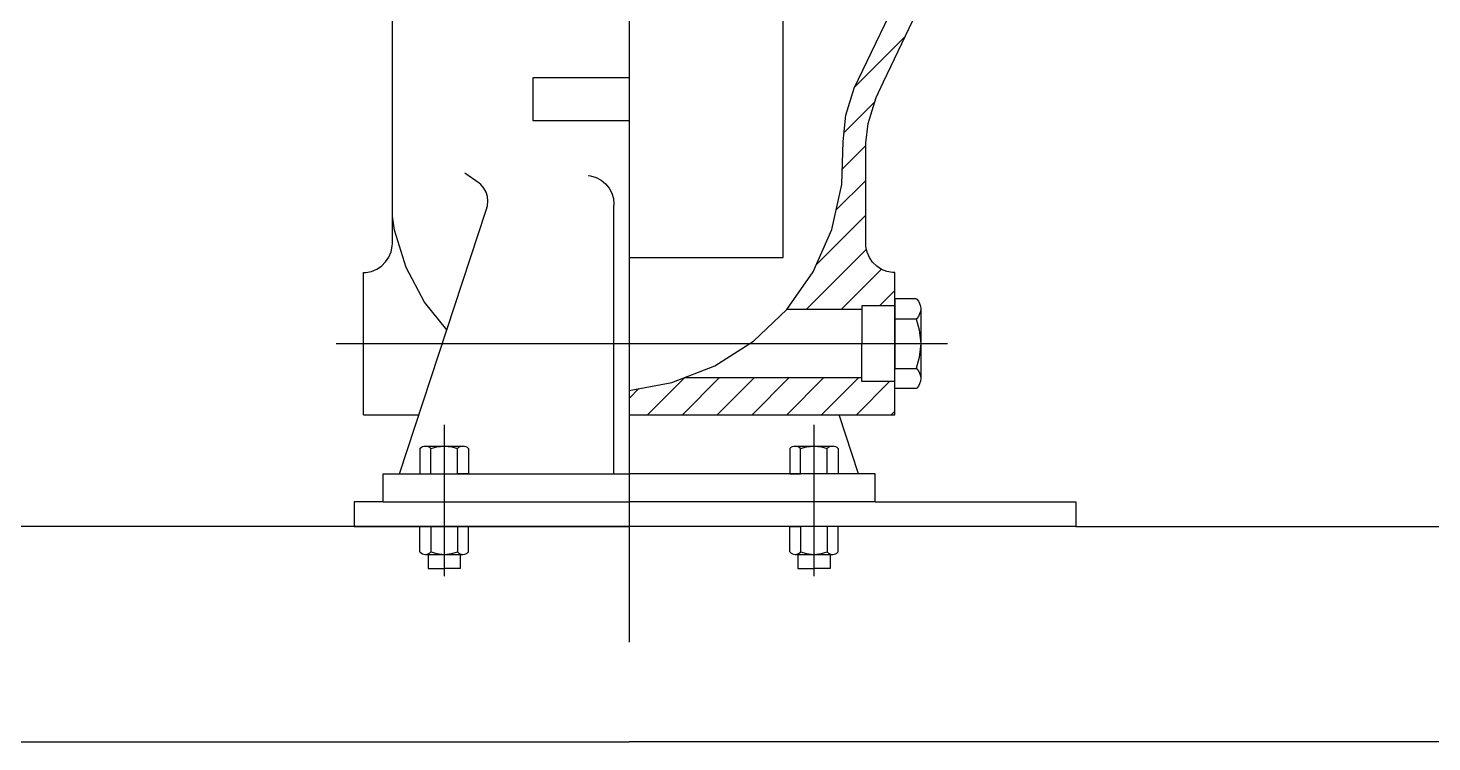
# Model space of a CAD drawing. Extents: x 476 to 1221, y 194 to 1004.
# Drawn here: x 627.8 to 900.6, y 193.5 to 332.2 of the extents above; entities that cross this region are included whole.
import ezdxf

# ---------------------------------------------------------------- set-up
doc = ezdxf.new("R2010")
doc.units = 0
doc.header["$MEASUREMENT"] = 0
doc.layers.add('1', color=7, linetype='CONTINUOUS')

msp = doc.modelspace()

# ---------------------------------------------------------------- linework, layer by layer
at = {"layer": '1', "color": 4, "linetype": 'Continuous'}
for p, q in [((744.57, 598.68), (744.57, 212.85)), ((788.36, 320.67), (798.27, 330.58)), ((786.34, 311.89), (792.3, 317.85)), ((786, 304.79), (790.55, 309.34)), ((784.82, 296.85), (790.55, 302.58)), ((780.99, 286.25), (790.55, 295.81)), ((779.01, 277.51), (790.7, 289.2)), ((785.77, 277.51), (793.59, 285.33)), ((793.26, 278.24), (796.19, 281.17)), ((687.65, 270.87), (806.42, 270.87)), ((744.57, 260.22), (746.49, 262.14)), ((748.18, 257.07), (755.33, 264.22)), ((754.94, 257.07), (762.1, 264.22)), ((761.7, 257.07), (768.86, 264.22)), ((768.47, 257.07), (775.62, 264.22)), ((775.23, 257.07), (782.38, 264.22)), ((781.99, 257.07), (789.14, 264.22)), ((788.75, 257.07), (795.18, 263.5)), ((795.51, 257.07), (796.19, 257.75)), ((708.64, 255.08), (708.64, 225.72)), ((780.49, 255.08), (780.49, 225.72))]:
    msp.add_line(p, q, dxfattribs=at)
at = {"layer": '1', "color": 7, "linetype": 'Continuous'}
for p, q in [((774.5, 287.6), (774.5, 462.86)), ((790.02, 324), (837.64, 423.66)), ((794.03, 321.72), (841.68, 421.41)), ((698.58, 290.34), (698.58, 411.44)), ((725.93, 314.16), (725.93, 322.58)), ((725.93, 322.58), (744.57, 322.58)), ((788.28, 320.52), (790.02, 324)), ((786.69, 315.27), (788.28, 320.52)), ((792.56, 318.71), (794.03, 321.72)), ((791.03, 313.66), (792.56, 318.71)), ((744.57, 314.16), (725.93, 314.16)), ((786.16, 310.15), (786.69, 315.27)), ((790.55, 309.89), (791.03, 313.66)), ((785.91, 301.75), (786.16, 310.15)), ((790.55, 290.34), (790.55, 309.89)), ((715.45, 302.06), (712.66, 303.98)), ((736.59, 303.55), (737.09, 303.48)), ((737.09, 303.48), (738.15, 303.16)), ((738.15, 303.16), (739.13, 302.64)), ((715.77, 301.76), (715.45, 302.06)), ((716.34, 301.07), (715.77, 301.76)), ((716.77, 300.28), (716.34, 301.07)), ((717.03, 299.42), (716.77, 300.28)), ((739.13, 302.64), (739.98, 301.93)), ((739.98, 301.93), (740.68, 301.08)), ((740.68, 301.08), (741.21, 300.1)), ((741.21, 300.1), (741.53, 299.04)), ((783.97, 293.02), (785.91, 301.75)), ((716.78, 296.81), (717.03, 297.63)), ((717.12, 298.52), (717.03, 299.42)), ((717.03, 297.63), (717.12, 298.52)), ((741.53, 299.04), (741.63, 297.94)), ((741.63, 297.94), (741.63, 297.74)), ((741.63, 245.57), (741.63, 297.74)), ((699.02, 292.94), (698.58, 295.65)), ((699.96, 245.57), (716.78, 296.81)), ((701.24, 285.63), (699.02, 292.94)), ((780.36, 284.83), (783.97, 293.02)), ((698.33, 288.68), (698.55, 289.78)), ((698.55, 289.78), (698.58, 290.34)), ((790.59, 289.72), (790.55, 290.34)), ((790.82, 288.63), (790.59, 289.72)), ((696.48, 285.94), (697.27, 286.73)), ((697.27, 286.73), (697.9, 287.65)), ((697.9, 287.65), (698.33, 288.68)), ((744.57, 287.6), (774.5, 287.6)), ((791.27, 287.6), (790.82, 288.63)), ((791.9, 286.68), (791.27, 287.6)), ((792.7, 285.9), (791.9, 286.68)), ((692.95, 284.67), (693.41, 284.69)), ((692.95, 257.07), (692.95, 284.67)), ((693.41, 284.69), (694.51, 284.9)), ((694.51, 284.9), (695.54, 285.32)), ((695.54, 285.32), (696.48, 285.94)), ((704.84, 278.9), (701.24, 285.63)), ((775.22, 277.51), (780.36, 284.83)), ((793.64, 285.3), (792.7, 285.9)), ((794.68, 284.89), (793.64, 285.3)), ((795.78, 284.68), (794.68, 284.89)), ((796.19, 284.67), (795.78, 284.68)), ((796.19, 257.07), (796.19, 284.67)), ((709.15, 273.55), (704.84, 278.9)), ((800.37, 279.59), (796.19, 279.59)), ((796.19, 279.59), (796.19, 275.68)), ((800.37, 279.59), (800.46, 279.5)), ((800.46, 279.5), (800.78, 279.1)), ((800.78, 279.1), (801.03, 278.64)), ((801.03, 278.64), (801.18, 278.15)), ((768.76, 271.33), (775.22, 277.51)), ((789.77, 277.51), (775.23, 277.51)), ((796.19, 278.24), (789.77, 278.24)), ((789.77, 278.24), (789.77, 270.87)), ((796.19, 275.68), (800.37, 275.68)), ((796.19, 275.68), (796.19, 266.05)), ((800.46, 275.77), (800.37, 275.68)), ((800.37, 275.68), (800.96, 273.57)), ((800.78, 276.17), (800.46, 275.77)), ((801.03, 276.63), (800.78, 276.17)), ((801.18, 277.12), (801.03, 276.63)), ((801.18, 278.15), (801.23, 277.64)), ((801.23, 277.64), (801.18, 277.12)), ((801.23, 277.64), (801.23, 264.1)), ((800.96, 273.57), (801.23, 270.87)), ((761.21, 266.53), (768.76, 271.33)), ((789.77, 263.5), (789.77, 270.87)), ((801.23, 270.87), (800.96, 268.17)), ((800.96, 268.17), (800.37, 266.05)), ((752.87, 263.3), (761.21, 266.53)), ((796.19, 262.15), (796.19, 266.05)), ((796.19, 266.05), (800.37, 266.05)), ((796.19, 266.05), (800.37, 266.05)), ((800.37, 266.05), (800.46, 265.97)), ((800.46, 265.97), (800.78, 265.57)), ((800.78, 265.57), (801.03, 265.11)), ((801.03, 265.11), (801.18, 264.62)), ((801.18, 264.62), (801.23, 264.1)), ((744.57, 261.79), (752.87, 263.3)), ((789.77, 264.22), (755.27, 264.22)), ((796.19, 263.5), (789.77, 263.5)), ((800.37, 262.15), (796.19, 262.15)), ((800.46, 262.24), (800.37, 262.15)), ((800.78, 262.64), (800.46, 262.24)), ((801.03, 263.09), (800.78, 262.64)), ((801.18, 263.59), (801.03, 263.09)), ((801.23, 264.1), (801.18, 263.59)), ((692.95, 257.07), (703.74, 257.07)), ((744.57, 257.07), (796.19, 257.07)), ((789.17, 245.57), (785.39, 257.07)), ((704.72, 250.94), (705, 250.97)), ((705, 250.97), (712.29, 250.97)), ((705, 250.97), (705.27, 250.94)), ((707.19, 250.83), (708.64, 250.97)), ((708.64, 250.97), (710.1, 250.83)), ((712.01, 250.94), (712.29, 250.97)), ((712.29, 250.97), (712.57, 250.94)), ((776.57, 250.94), (776.84, 250.97)), ((776.84, 250.97), (784.14, 250.97)), ((776.84, 250.97), (777.12, 250.94)), ((779.04, 250.83), (780.49, 250.97)), ((780.49, 250.97), (781.95, 250.83)), ((783.86, 250.94), (784.14, 250.97)), ((784.14, 250.97), (784.42, 250.94)), ((703.94, 250.5), (703.99, 250.55)), ((703.94, 250.5), (703.94, 245.57)), ((703.99, 250.55), (704.21, 250.73)), ((704.21, 250.73), (704.45, 250.86)), ((704.45, 250.86), (704.72, 250.94)), ((705.27, 250.94), (705.54, 250.86)), ((705.54, 250.86), (705.79, 250.73)), ((705.79, 250.73), (706, 250.55)), ((706, 250.55), (706.05, 250.5)), ((706.05, 250.5), (707.19, 250.83)), ((706.05, 245.57), (706.05, 250.5)), ((710.1, 250.83), (711.24, 250.5)), ((711.24, 250.5), (711.28, 250.55)), ((711.24, 245.57), (711.24, 250.5)), ((711.24, 245.57), (711.24, 250.5)), ((711.28, 250.55), (711.5, 250.73)), ((711.5, 250.73), (711.74, 250.86)), ((711.74, 250.86), (712.01, 250.94)), ((712.57, 250.94), (712.83, 250.86)), ((712.83, 250.86), (713.08, 250.73)), ((713.08, 250.73), (713.29, 250.55)), ((713.29, 250.55), (713.34, 250.5)), ((713.34, 250.5), (713.34, 245.57)), ((775.79, 250.5), (775.84, 250.55)), ((775.79, 250.5), (775.79, 245.57)), ((775.84, 250.55), (776.05, 250.73)), ((776.05, 250.73), (776.3, 250.86)), ((776.3, 250.86), (776.57, 250.94)), ((777.12, 250.94), (777.39, 250.86)), ((777.39, 250.86), (777.63, 250.73)), ((777.63, 250.73), (777.85, 250.55)), ((777.85, 250.55), (777.9, 250.5)), ((777.9, 250.5), (779.04, 250.83)), ((777.9, 245.57), (777.9, 250.5)), ((777.9, 245.57), (777.9, 250.5)), ((781.95, 250.83), (783.09, 250.5)), ((783.09, 250.5), (783.13, 250.55)), ((783.09, 245.57), (783.09, 250.5)), ((783.13, 250.55), (783.35, 250.73)), ((783.35, 250.73), (783.59, 250.86)), ((783.59, 250.86), (783.86, 250.94)), ((784.42, 250.94), (784.68, 250.86)), ((784.68, 250.86), (784.93, 250.73)), ((784.93, 250.73), (785.14, 250.55)), ((785.14, 250.55), (785.19, 250.5)), ((785.19, 250.5), (785.19, 245.57)), ((696.76, 245.57), (744.57, 245.57)), ((696.76, 240.16), (696.76, 245.57)), ((703.94, 245.57), (706.05, 245.57)), ((706.05, 245.57), (711.24, 245.57)), ((713.34, 245.57), (711.24, 245.57)), ((792.38, 245.57), (744.57, 245.57)), ((775.79, 245.57), (777.9, 245.57)), ((783.09, 245.57), (777.9, 245.57)), ((785.19, 245.57), (783.09, 245.57)), ((792.38, 240.16), (792.38, 245.57)), ((696.76, 240.16), (691.15, 240.16)), ((691.15, 240.16), (691.15, 235.34)), ((696.76, 240.16), (744.57, 240.16)), ((792.38, 240.16), (744.57, 240.16)), ((792.38, 240.16), (831.36, 240.16)), ((831.36, 240.16), (831.36, 235.34)), ((744.57, 235.34), (583.2, 235.34)), ((691.15, 235.34), (744.57, 235.34)), ((703.94, 230.41), (703.94, 235.34)), ((703.94, 235.34), (706.05, 235.34)), ((706.05, 235.34), (706.05, 230.41)), ((706.05, 235.34), (711.24, 235.34)), ((713.34, 235.34), (711.24, 235.34)), ((711.24, 235.34), (711.24, 230.41)), ((711.24, 235.34), (711.24, 230.41)), ((713.34, 230.41), (713.34, 235.34)), ((831.36, 235.34), (744.57, 235.34)), ((775.79, 230.41), (775.79, 235.34)), ((775.79, 235.34), (777.9, 235.34)), ((777.9, 235.34), (777.9, 230.41)), ((783.09, 235.34), (777.9, 235.34)), ((777.9, 235.34), (777.9, 230.41)), ((785.19, 235.34), (783.09, 235.34)), ((783.09, 235.34), (783.09, 230.41)), ((785.19, 230.41), (785.19, 235.34)), ((831.36, 235.34), (979.75, 235.34)), ((703.94, 230.41), (703.99, 230.36)), ((703.99, 230.36), (704.21, 230.18)), ((704.21, 230.18), (704.45, 230.05)), ((704.45, 230.05), (704.72, 229.97)), ((704.72, 229.97), (705, 229.94)), ((705, 229.94), (705.27, 229.97)), ((705, 229.94), (712.29, 229.94)), ((705.27, 229.97), (705.54, 230.05)), ((705.5, 229.94), (705.5, 227.16)), ((705.54, 230.05), (705.79, 230.18)), ((705.79, 230.18), (706, 230.36)), ((706, 230.36), (706.05, 230.41)), ((706.05, 230.41), (707.19, 230.08)), ((707.19, 230.08), (708.64, 229.94)), ((708.64, 229.94), (710.1, 230.08)), ((710.1, 230.08), (711.24, 230.41)), ((711.24, 230.41), (711.28, 230.36)), ((711.28, 230.36), (711.5, 230.18)), ((711.5, 230.18), (711.74, 230.05)), ((711.74, 230.05), (712.01, 229.97)), ((711.78, 229.94), (711.78, 227.16)), ((712.01, 229.97), (712.29, 229.94)), ((712.29, 229.94), (712.57, 229.97)), ((712.57, 229.97), (712.83, 230.05)), ((712.83, 230.05), (713.08, 230.18)), ((713.08, 230.18), (713.29, 230.36)), ((713.29, 230.36), (713.34, 230.41)), ((775.79, 230.41), (775.84, 230.36)), ((775.84, 230.36), (776.05, 230.18)), ((776.05, 230.18), (776.3, 230.05)), ((776.3, 230.05), (776.57, 229.97)), ((776.57, 229.97), (776.84, 229.94)), ((776.84, 229.94), (777.12, 229.97)), ((776.84, 229.94), (784.14, 229.94)), ((777.12, 229.97), (777.39, 230.05)), ((777.35, 229.94), (777.35, 227.16)), ((777.39, 230.05), (777.63, 230.18)), ((777.63, 230.18), (777.85, 230.36)), ((777.85, 230.36), (777.9, 230.41)), ((777.9, 230.41), (779.04, 230.08)), ((779.04, 230.08), (780.49, 229.94)), ((780.49, 229.94), (781.95, 230.08)), ((781.95, 230.08), (783.09, 230.41)), ((783.09, 230.41), (783.13, 230.36)), ((783.13, 230.36), (783.35, 230.18)), ((783.35, 230.18), (783.59, 230.05)), ((783.59, 230.05), (783.86, 229.97)), ((783.63, 229.94), (783.63, 227.16)), ((783.86, 229.97), (784.14, 229.94)), ((784.14, 229.94), (784.42, 229.97)), ((784.42, 229.97), (784.68, 230.05)), ((784.68, 230.05), (784.93, 230.18)), ((784.93, 230.18), (785.14, 230.36)), ((785.14, 230.36), (785.19, 230.41)), ((705.5, 227.16), (708.64, 227.16)), ((711.78, 227.16), (708.64, 227.16)), ((777.35, 227.16), (780.49, 227.16)), ((783.63, 227.16), (780.49, 227.16)), ((583.2, 193.51), (744.57, 193.51)), ((979.75, 193.51), (744.57, 193.51))]:
    msp.add_line(p, q, dxfattribs=at)

doc.saveas('drawing.dxf')
